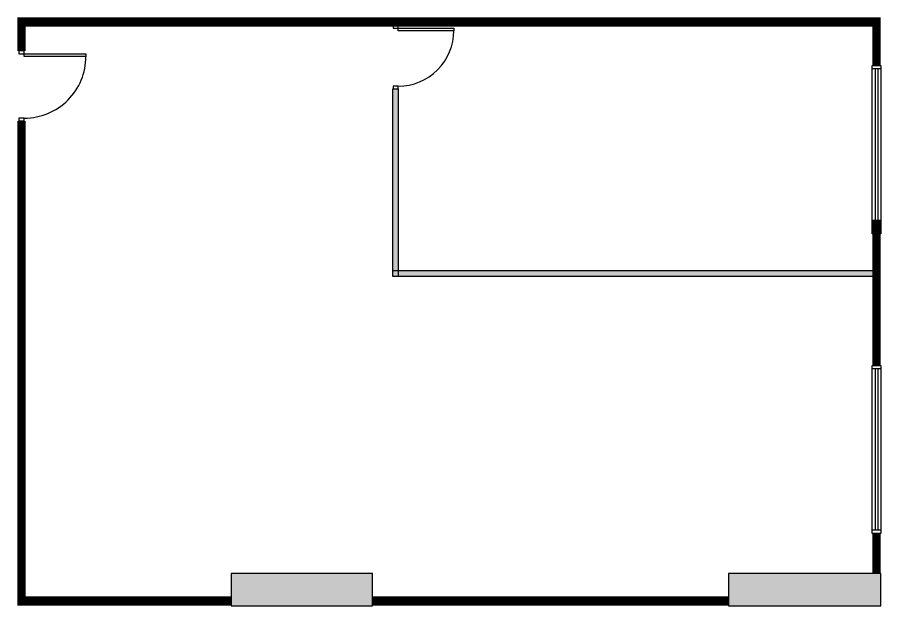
# Model space of a CAD drawing. Header units: millimetres. Extents: x 244 to 4336, y 1055 to 3448.
# Drawn here: x 319 to 1843, y 2409 to 3448 of the extents above; entities that cross this region are included whole.
import ezdxf

# ---------------------------------------------------------------- set-up
doc = ezdxf.new("R2010")
doc.units = ezdxf.units.MM
doc.header["$LTSCALE"] = 0.5
for name, color, linetype in [('door', 2, 'Continuous'), ('wall', 7, 'Continuous'), ('window', 7, 'Continuous')]:
    doc.layers.add(name, color=color, linetype=linetype)

# ---------------------------------------------------------------- blocks, each defined once
blk = doc.blocks.new('door-sl')
blk.add_lwpolyline([(0.04, 0.04), (0, 0.04), (0, -0.04), (0.04, -0.04), (0.04, 0.04), (0.04, 0.92), (0.08, 0.92), (0.08, 0.04), (0.04, 0.04)])
blk.add_lwpolyline([(0.96, 0.04), (0.96, -0.04), (1, -0.04), (1, 0.04), (0.96, 0.04, 0.414214), (0.08, 0.92, 1)], format="xyb")
blk = doc.blocks.new('window-f')
for p, q in [((0.02, 0.1667), (0.98, 0.1667)), ((0.02, -0.1667), (0.98, -0.1667))]:
    blk.add_line(p, q)
blk.add_lwpolyline([(0, 0.5), (1, 0.5), (1, -0.5), (0, -0.5)], close=True)
for points in [[(0.02, 0.5), (0.02, -0.5)], [(0.98, 0.5), (0.98, -0.5)]]:
    blk.add_lwpolyline(points)

msp = doc.modelspace()

# ---------------------------------------------------------------- hatches: boundary and pattern name
at = {"layer": 'wall'}
h = msp.add_hatch(color=256, dxfattribs=at)
h.paths.add_polyline_path([(992.007, 3322.154), (982.107, 3322.154), (982.107, 3000.404), (992.007, 3000.404)])
h.paths.add_polyline_path([(1831.88, 3000.404), (992.007, 3000.404), (992.007, 2990.504), (1831.956, 2990.504)])
h.paths.add_polyline_path([(992.007, 3000.404), (982.107, 3000.404), (982.107, 2990.504), (992.007, 2990.504)])
h = msp.add_hatch(color=256, dxfattribs=at)
h.paths.add_polyline_path([(696.245, 2465.804), (696.245, 2408.879), (946.22, 2408.879), (946.22, 2465.804)])
h.paths.add_polyline_path([(1574.87, 2465.804), (1574.87, 2408.879), (1843.407, 2408.879), (1843.407, 2465.804)])

# ---------------------------------------------------------------- linework, layer by layer
for p, q in [((333.657, 3433.529), (1828.557, 3433.529)), ((982.107, 2990.504), (982.107, 3322.154)), ((982.107, 3322.154), (992.007, 3322.154)), ((992.007, 2990.504), (992.007, 3322.154)), ((1832.27, 3000.404), (982.107, 3000.404)), ((1832.27, 2990.504), (982.107, 2990.504)), ((946.22, 2465.804), (696.245, 2465.804)), ((1835.982, 2465.804), (1574.87, 2465.804)), ((1574.87, 2465.804), (1574.87, 2423.729)), ((696.245, 2423.729), (333.657, 2423.989)), ((1574.87, 2423.729), (946.22, 2423.729))]:
    msp.add_line(p, q, dxfattribs=at)
at = {"layer": 'wall', "const_width": 14.85}
for points in [[(333.657, 3440.954), (1828.557, 3440.954)], [(326.232, 3433.529), (326.232, 3388.979)], [(1835.982, 3433.529), (1835.982, 3362.991)], [(326.232, 2423.989), (326.232, 3265.229)], [(1835.982, 3090.741), (1835.982, 2833.341)], [(1835.982, 2536.341), (1835.982, 2465.804)], [(696.245, 2416.304), (333.657, 2416.304)], [(1574.87, 2416.304), (946.22, 2416.304)]]:
    msp.add_lwpolyline(points, dxfattribs=at)
at = {"layer": 'wall'}
for points in [[(946.22, 2465.804), (696.245, 2465.804), (696.245, 2408.879), (946.22, 2408.879)], [(1843.407, 2465.804), (1574.87, 2465.804), (1574.87, 2408.879), (1843.407, 2408.879)]]:
    msp.add_lwpolyline(points, close=True, dxfattribs=at)
for centre, radius, end in [((806.285, 3433.529), 264.559, 1.608252), ((831.035, 3433.529), 274.459, 1.550227)]:
    msp.add_arc(centre, radius, 0, end, dxfattribs=at)
for points in [[(333.657, 3433.529), (318.807, 3433.529), (333.657, 3448.379), (318.807, 3448.379)], [(1828.557, 3433.529), (1843.407, 3433.529), (1828.557, 3448.379), (1843.407, 3448.379)], [(333.657, 2409.139), (318.807, 2409.139), (333.657, 2423.989), (318.807, 2423.989)]]:
    msp.add_solid(points, dxfattribs=at)

# ---------------------------------------------------------------- block references
at = {"layer": 'door', "rotation": 270}
for p, xscale, yscale, zscale in [((987.057, 3433.529), 111.375, 111.375, 111.375), ((326.232, 3388.979), 123.7499999999997, 123.7499999999997, 123.7499999999997)]:
    msp.add_blockref('door-sl', p, dxfattribs=dict(at, xscale=xscale, yscale=yscale, zscale=zscale))
at = {"layer": 'window', "xscale": 297, "yscale": 14.84999999999994, "zscale": 297, "rotation": 270}
for p in [(1835.982, 3362.991), (1835.982, 2833.341)]:
    msp.add_blockref('window-f', p, dxfattribs=at)

doc.saveas('drawing.dxf')
